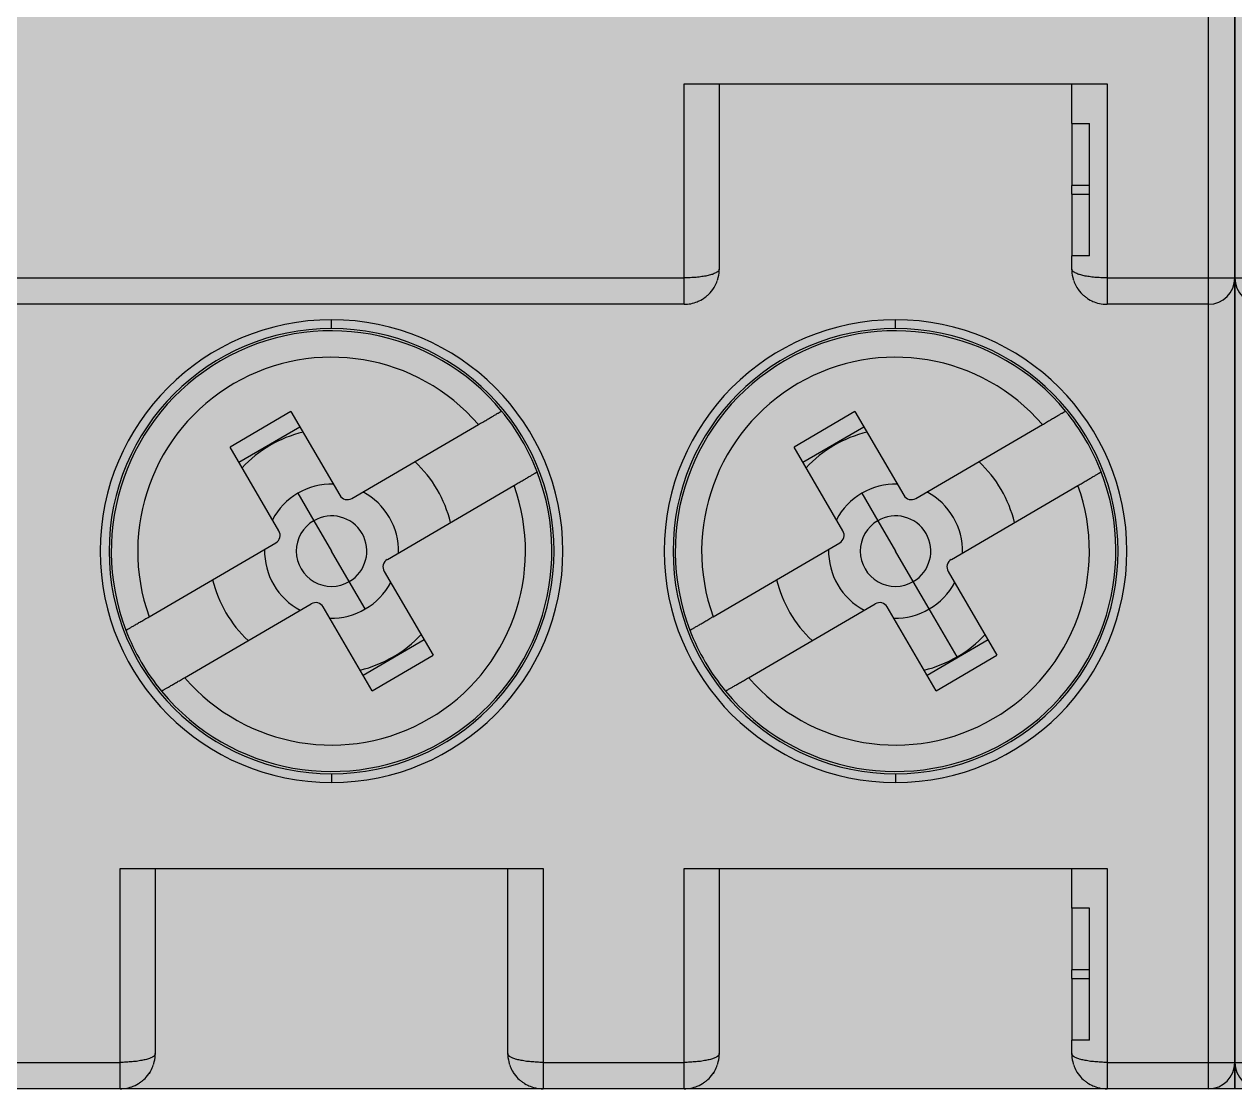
# Model space of a CAD drawing. Extents: x -20 to 2016, y -5898 to 916.
# Drawn here: x 968.92 to 982.65, y 38.16 to 50.24 of the extents above; entities that cross this region are included whole.
import ezdxf

# ---------------------------------------------------------------- set-up
doc = ezdxf.new("R2010")
doc.units = 0
doc.layers.add('MAIN-1', color=7, linetype='Continuous')
doc.layers.add('SYMS', color=7, linetype='Continuous')

msp = doc.modelspace()

# ---------------------------------------------------------------- hatches: boundary and pattern name
at = {"layer": 'SYMS', "true_color": 0x636466}
h = msp.add_hatch(color=251, dxfattribs=at)
h.dxf.hatch_style = 1
h.paths.add_polyline_path([(955.755, 38.159), (982.655, 38.159), (982.655, 117.159), (955.755, 117.159)])
h = msp.add_hatch(color=251, dxfattribs=at)
h.dxf.hatch_style = 1
h.paths.add_polyline_path([(982.655, 38.159), (1009.555, 38.159), (1009.555, 117.159), (982.655, 117.159)])

# ---------------------------------------------------------------- linework, layer by layer
at = {"layer": 'MAIN-1'}
for p, q in [((982.355, 47.359), (982.355, 56.959)), ((982.655, 56.959), (982.655, 47.359)), ((982.655, 47.359), (982.655, 56.959)), ((976.405, 47.359), (976.405, 49.559)), ((976.405, 49.559), (981.205, 49.559)), ((976.805, 49.559), (976.805, 47.459)), ((980.805, 49.109), (980.805, 49.559)), ((981.205, 49.559), (981.205, 47.359)), ((980.805, 49.109), (980.805, 48.409)), ((980.805, 49.109), (981.005, 49.109)), ((981.005, 47.609), (981.005, 49.109)), ((980.805, 48.309), (980.805, 48.409)), ((981.005, 48.409), (980.805, 48.409)), ((980.805, 48.309), (980.805, 47.609)), ((980.805, 48.309), (981.005, 48.309)), ((980.805, 47.459), (980.805, 47.609)), ((981.005, 47.609), (980.805, 47.609)), ((976.715, 47.396), (976.704, 47.392)), ((976.726, 47.399), (976.715, 47.396)), ((976.737, 47.403), (976.726, 47.399)), ((976.746, 47.407), (976.737, 47.403)), ((976.755, 47.411), (976.746, 47.407)), ((976.764, 47.415), (976.755, 47.411)), ((976.771, 47.419), (976.764, 47.415)), ((976.778, 47.423), (976.771, 47.419)), ((976.784, 47.427), (976.778, 47.423)), ((976.79, 47.432), (976.784, 47.427)), ((976.794, 47.436), (976.79, 47.432)), ((976.798, 47.44), (976.794, 47.436)), ((976.801, 47.445), (976.798, 47.44)), ((976.798, 47.388), (976.802, 47.413)), ((976.803, 47.449), (976.801, 47.445)), ((976.802, 47.413), (976.804, 47.438)), ((976.804, 47.454), (976.803, 47.449)), ((976.805, 47.459), (976.804, 47.454)), ((976.804, 47.438), (976.805, 47.459)), ((980.805, 47.454), (980.805, 47.459)), ((980.805, 47.459), (980.805, 47.438)), ((980.806, 47.449), (980.805, 47.454)), ((980.805, 47.438), (980.807, 47.413)), ((980.808, 47.445), (980.806, 47.449)), ((980.807, 47.413), (980.811, 47.388)), ((980.811, 47.44), (980.808, 47.445)), ((980.815, 47.436), (980.811, 47.44)), ((980.819, 47.432), (980.815, 47.436)), ((980.825, 47.427), (980.819, 47.432)), ((980.831, 47.423), (980.825, 47.427)), ((980.838, 47.419), (980.831, 47.423)), ((980.845, 47.415), (980.838, 47.419)), ((980.854, 47.411), (980.845, 47.415)), ((980.863, 47.407), (980.854, 47.411)), ((980.872, 47.403), (980.863, 47.407)), ((980.883, 47.399), (980.872, 47.403)), ((980.894, 47.396), (980.883, 47.399)), ((980.906, 47.392), (980.894, 47.396)), ((962.005, 47.359), (976.405, 47.359)), ((976.405, 47.059), (976.405, 47.359)), ((976.422, 47.359), (976.405, 47.359)), ((976.44, 47.359), (976.422, 47.359)), ((976.457, 47.36), (976.44, 47.359)), ((976.475, 47.361), (976.457, 47.36)), ((976.492, 47.362), (976.475, 47.361)), ((976.509, 47.363), (976.492, 47.362)), ((976.526, 47.364), (976.509, 47.363)), ((976.543, 47.365), (976.526, 47.364)), ((976.559, 47.367), (976.543, 47.365)), ((976.576, 47.368), (976.559, 47.367)), ((976.592, 47.37), (976.576, 47.368)), ((976.607, 47.373), (976.592, 47.37)), ((976.622, 47.375), (976.607, 47.373)), ((976.637, 47.378), (976.622, 47.375)), ((976.651, 47.38), (976.637, 47.378)), ((976.665, 47.383), (976.651, 47.38)), ((976.679, 47.386), (976.665, 47.383)), ((976.691, 47.389), (976.679, 47.386)), ((976.704, 47.392), (976.691, 47.389)), ((976.745, 47.249), (976.754, 47.264)), ((976.754, 47.264), (976.762, 47.279)), ((976.762, 47.279), (976.769, 47.295)), ((976.769, 47.295), (976.776, 47.311)), ((976.776, 47.311), (976.782, 47.327)), ((976.784, 47.333), (976.788, 47.344)), ((976.788, 47.344), (976.793, 47.364)), ((976.793, 47.364), (976.798, 47.388)), ((980.811, 47.388), (980.816, 47.364)), ((980.816, 47.364), (980.821, 47.344)), ((980.821, 47.344), (980.825, 47.333)), ((980.827, 47.327), (980.833, 47.311)), ((980.833, 47.311), (980.84, 47.295)), ((980.84, 47.295), (980.847, 47.279)), ((980.847, 47.279), (980.856, 47.264)), ((980.856, 47.264), (980.864, 47.249)), ((980.918, 47.389), (980.906, 47.392)), ((980.931, 47.386), (980.918, 47.389)), ((980.944, 47.383), (980.931, 47.386)), ((980.958, 47.38), (980.944, 47.383)), ((980.972, 47.378), (980.958, 47.38)), ((980.987, 47.375), (980.972, 47.378)), ((981.002, 47.373), (980.987, 47.375)), ((981.018, 47.37), (981.002, 47.373)), ((981.034, 47.368), (981.018, 47.37)), ((981.05, 47.367), (981.034, 47.368)), ((981.066, 47.365), (981.05, 47.367)), ((981.083, 47.364), (981.066, 47.365)), ((981.1, 47.363), (981.083, 47.364)), ((981.117, 47.362), (981.1, 47.363)), ((981.134, 47.361), (981.117, 47.362)), ((981.152, 47.36), (981.134, 47.361)), ((981.169, 47.359), (981.152, 47.36)), ((981.187, 47.359), (981.169, 47.359)), ((981.205, 47.359), (981.187, 47.359)), ((981.205, 47.359), (982.355, 47.359)), ((981.205, 47.359), (981.205, 47.059)), ((982.355, 47.059), (982.355, 47.359)), ((982.355, 47.359), (982.655, 47.359)), ((982.655, 47.359), (982.655, 38.459)), ((982.655, 38.459), (982.655, 47.359)), ((982.655, 47.359), (982.955, 47.359)), ((976.615, 47.119), (976.624, 47.125)), ((976.624, 47.125), (976.631, 47.129)), ((976.631, 47.129), (976.639, 47.135)), ((976.639, 47.135), (976.646, 47.14)), ((976.646, 47.14), (976.654, 47.146)), ((976.654, 47.146), (976.661, 47.152)), ((976.661, 47.152), (976.668, 47.158)), ((976.668, 47.158), (976.675, 47.164)), ((976.675, 47.164), (976.689, 47.177)), ((976.689, 47.177), (976.702, 47.191)), ((976.702, 47.191), (976.716, 47.208)), ((976.716, 47.208), (976.731, 47.228)), ((976.731, 47.228), (976.741, 47.243)), ((976.735, 47.234), (976.745, 47.249)), ((976.741, 47.243), (976.735, 47.234)), ((980.864, 47.249), (980.874, 47.234)), ((980.874, 47.234), (980.868, 47.243)), ((980.868, 47.243), (980.878, 47.228)), ((980.878, 47.228), (980.894, 47.208)), ((980.894, 47.208), (980.907, 47.191)), ((980.907, 47.191), (980.92, 47.177)), ((980.92, 47.177), (980.934, 47.164)), ((980.934, 47.164), (980.941, 47.158)), ((980.941, 47.158), (980.948, 47.152)), ((980.948, 47.152), (980.956, 47.146)), ((980.956, 47.146), (980.963, 47.14)), ((980.963, 47.14), (980.97, 47.135)), ((980.97, 47.135), (980.978, 47.129)), ((980.978, 47.129), (980.985, 47.125)), ((980.985, 47.125), (980.994, 47.119)), ((976.405, 47.059), (962.005, 47.059)), ((976.405, 47.059), (976.424, 47.059)), ((976.424, 47.059), (976.443, 47.061)), ((976.443, 47.061), (976.462, 47.063)), ((976.462, 47.063), (976.481, 47.066)), ((976.481, 47.066), (976.5, 47.071)), ((976.5, 47.071), (976.519, 47.076)), ((976.519, 47.076), (976.537, 47.082)), ((976.537, 47.082), (976.555, 47.088)), ((976.555, 47.088), (976.566, 47.093)), ((976.566, 47.093), (976.578, 47.098)), ((976.578, 47.098), (976.596, 47.108)), ((976.596, 47.108), (976.615, 47.119)), ((980.994, 47.119), (981.013, 47.108)), ((981.013, 47.108), (981.031, 47.099)), ((981.031, 47.099), (981.044, 47.092)), ((981.044, 47.092), (981.057, 47.087)), ((981.057, 47.087), (981.077, 47.08)), ((981.077, 47.08), (981.098, 47.073)), ((981.098, 47.073), (981.119, 47.068)), ((981.119, 47.068), (981.14, 47.064)), ((981.14, 47.064), (981.161, 47.061)), ((981.161, 47.061), (981.183, 47.06)), ((981.183, 47.06), (981.205, 47.059)), ((982.355, 47.059), (981.205, 47.059)), ((982.355, 38.459), (982.355, 47.059)), ((972.405, 46.784), (972.405, 46.884)), ((978.805, 46.784), (978.805, 46.884)), ((971.944, 45.843), (971.253, 45.44)), ((971.944, 45.843), (972.498, 44.892)), ((974.154, 45.742), (974.165, 45.749)), ((974.165, 45.749), (974.176, 45.755)), ((974.176, 45.755), (974.187, 45.761)), ((974.187, 45.761), (974.197, 45.768)), ((974.197, 45.768), (974.207, 45.774)), ((974.207, 45.774), (974.217, 45.779)), ((974.217, 45.779), (974.227, 45.785)), ((974.227, 45.785), (974.237, 45.791)), ((974.237, 45.791), (974.246, 45.796)), ((974.246, 45.796), (974.254, 45.801)), ((974.254, 45.801), (974.263, 45.806)), ((974.263, 45.806), (974.271, 45.81)), ((974.271, 45.81), (974.278, 45.815)), ((974.278, 45.815), (974.285, 45.819)), ((974.285, 45.819), (974.292, 45.823)), ((974.292, 45.823), (974.298, 45.826)), ((974.298, 45.826), (974.304, 45.83)), ((974.304, 45.83), (974.309, 45.833)), ((974.309, 45.833), (974.314, 45.836)), ((974.314, 45.836), (974.318, 45.838)), ((974.318, 45.838), (974.322, 45.84)), ((974.322, 45.84), (974.325, 45.842)), ((974.325, 45.842), (974.328, 45.844)), ((974.328, 45.844), (974.331, 45.845)), ((974.331, 45.845), (974.332, 45.846)), ((974.332, 45.846), (974.334, 45.847)), ((974.334, 45.847), (974.334, 45.848)), ((974.334, 45.848), (974.335, 45.848)), ((978.344, 45.843), (977.653, 45.44)), ((978.344, 45.843), (978.898, 44.892)), ((980.554, 45.742), (980.565, 45.749)), ((980.565, 45.749), (980.576, 45.755)), ((980.576, 45.755), (980.587, 45.762)), ((980.587, 45.762), (980.597, 45.768)), ((980.597, 45.768), (980.608, 45.774)), ((980.608, 45.774), (980.618, 45.78)), ((980.618, 45.78), (980.627, 45.785)), ((980.627, 45.785), (980.637, 45.791)), ((980.637, 45.791), (980.646, 45.796)), ((980.646, 45.796), (980.654, 45.801)), ((980.654, 45.801), (980.663, 45.806)), ((980.663, 45.806), (980.671, 45.81)), ((980.671, 45.81), (980.678, 45.815)), ((980.678, 45.815), (980.685, 45.819)), ((980.685, 45.819), (980.692, 45.823)), ((980.692, 45.823), (980.698, 45.826)), ((980.698, 45.826), (980.704, 45.83)), ((980.704, 45.83), (980.709, 45.833)), ((980.709, 45.833), (980.714, 45.836)), ((980.714, 45.836), (980.718, 45.838)), ((980.718, 45.838), (980.722, 45.84)), ((980.722, 45.84), (980.725, 45.842)), ((980.725, 45.842), (980.728, 45.844)), ((980.728, 45.844), (980.731, 45.845)), ((980.731, 45.845), (980.732, 45.846)), ((980.732, 45.846), (980.734, 45.847)), ((980.734, 45.847), (980.734, 45.848)), ((980.734, 45.848), (980.735, 45.848)), ((971.354, 45.267), (972.045, 45.67)), ((972.635, 44.856), (974.072, 45.694)), ((974.072, 45.694), (974.084, 45.702)), ((974.084, 45.702), (974.096, 45.709)), ((974.096, 45.709), (974.108, 45.716)), ((974.108, 45.716), (974.12, 45.723)), ((974.12, 45.723), (974.132, 45.729)), ((974.132, 45.729), (974.143, 45.736)), ((974.143, 45.736), (974.154, 45.742)), ((977.754, 45.267), (978.445, 45.67)), ((979.035, 44.856), (980.472, 45.694)), ((980.472, 45.694), (980.484, 45.701)), ((980.484, 45.701), (980.496, 45.708)), ((980.496, 45.708), (980.507, 45.715)), ((980.507, 45.715), (980.519, 45.722)), ((980.519, 45.722), (980.531, 45.729)), ((980.531, 45.729), (980.542, 45.736)), ((980.542, 45.736), (980.554, 45.742)), ((971.807, 44.489), (971.253, 45.44)), ((978.207, 44.489), (977.653, 45.44)), ((974.568, 45.058), (974.579, 45.064)), ((974.579, 45.064), (974.59, 45.07)), ((974.59, 45.07), (974.6, 45.077)), ((974.6, 45.077), (974.61, 45.082)), ((974.61, 45.082), (974.62, 45.088)), ((974.62, 45.088), (974.63, 45.094)), ((974.63, 45.094), (974.64, 45.1)), ((974.64, 45.1), (974.649, 45.105)), ((974.649, 45.105), (974.657, 45.11)), ((974.657, 45.11), (974.666, 45.115)), ((974.666, 45.115), (974.674, 45.119)), ((974.674, 45.119), (974.681, 45.124)), ((974.681, 45.124), (974.688, 45.128)), ((974.688, 45.128), (974.695, 45.132)), ((974.695, 45.132), (974.701, 45.135)), ((974.701, 45.135), (974.707, 45.139)), ((974.707, 45.139), (974.712, 45.142)), ((974.712, 45.142), (974.717, 45.145)), ((974.717, 45.145), (974.721, 45.147)), ((974.721, 45.147), (974.725, 45.149)), ((974.725, 45.149), (974.728, 45.151)), ((974.728, 45.151), (974.731, 45.153)), ((974.731, 45.153), (974.734, 45.154)), ((974.734, 45.154), (974.735, 45.155)), ((974.735, 45.155), (974.737, 45.156)), ((974.737, 45.156), (974.738, 45.157)), ((974.738, 45.157), (974.738, 45.157)), ((980.968, 45.058), (980.979, 45.064)), ((980.979, 45.064), (980.99, 45.071)), ((980.99, 45.071), (981, 45.077)), ((981, 45.077), (981.011, 45.083)), ((981.011, 45.083), (981.021, 45.088)), ((981.021, 45.088), (981.03, 45.094)), ((981.03, 45.094), (981.04, 45.1)), ((981.04, 45.1), (981.049, 45.105)), ((981.049, 45.105), (981.057, 45.11)), ((981.057, 45.11), (981.066, 45.115)), ((981.066, 45.115), (981.074, 45.119)), ((981.074, 45.119), (981.081, 45.124)), ((981.081, 45.124), (981.088, 45.128)), ((981.088, 45.128), (981.095, 45.132)), ((981.095, 45.132), (981.101, 45.135)), ((981.101, 45.135), (981.107, 45.139)), ((981.107, 45.139), (981.112, 45.142)), ((981.112, 45.142), (981.117, 45.145)), ((981.117, 45.145), (981.121, 45.147)), ((981.121, 45.147), (981.125, 45.149)), ((981.125, 45.149), (981.128, 45.151)), ((981.128, 45.151), (981.131, 45.153)), ((981.131, 45.153), (981.134, 45.154)), ((981.134, 45.154), (981.135, 45.155)), ((981.135, 45.155), (981.137, 45.156)), ((981.137, 45.156), (981.138, 45.157)), ((981.138, 45.157), (981.138, 45.157)), ((973.038, 44.165), (974.475, 45.003)), ((974.475, 45.003), (974.487, 45.011)), ((974.487, 45.011), (974.499, 45.018)), ((974.499, 45.018), (974.511, 45.025)), ((974.511, 45.025), (974.523, 45.032)), ((974.523, 45.032), (974.535, 45.038)), ((974.535, 45.038), (974.546, 45.045)), ((974.546, 45.045), (974.557, 45.051)), ((974.557, 45.051), (974.568, 45.058)), ((979.438, 44.165), (980.875, 45.003)), ((980.875, 45.003), (980.887, 45.01)), ((980.887, 45.01), (980.899, 45.017)), ((980.899, 45.017), (980.911, 45.024)), ((980.911, 45.024), (980.922, 45.031)), ((980.922, 45.031), (980.934, 45.038)), ((980.934, 45.038), (980.945, 45.045)), ((980.945, 45.045), (980.957, 45.051)), ((980.957, 45.051), (980.968, 45.058)), ((972.022, 44.915), (972.203, 44.604)), ((978.422, 44.915), (978.603, 44.604)), ((972.203, 44.604), (972.405, 44.259)), ((978.603, 44.604), (978.805, 44.259)), ((970.334, 43.515), (971.771, 44.353)), ((972.606, 43.913), (972.405, 44.259)), ((976.734, 43.515), (978.171, 44.353)), ((979.006, 43.913), (978.805, 44.259)), ((973.002, 44.029), (973.556, 43.078)), ((979.402, 44.029), (979.956, 43.078)), ((972.787, 43.603), (972.606, 43.913)), ((979.187, 43.603), (979.006, 43.913)), ((970.737, 42.823), (972.174, 43.662)), ((972.865, 42.675), (972.311, 43.626)), ((977.137, 42.823), (978.574, 43.662)), ((979.265, 42.675), (978.711, 43.626)), ((979.504, 43.06), (979.187, 43.603)), ((970.152, 43.408), (970.161, 43.413)), ((970.161, 43.413), (970.17, 43.418)), ((970.17, 43.418), (970.179, 43.424)), ((970.179, 43.424), (970.189, 43.43)), ((970.189, 43.43), (970.199, 43.435)), ((970.199, 43.435), (970.209, 43.441)), ((970.209, 43.441), (970.219, 43.448)), ((970.219, 43.448), (970.23, 43.454)), ((970.23, 43.454), (970.241, 43.46)), ((970.241, 43.46), (970.252, 43.466)), ((970.252, 43.466), (970.263, 43.473)), ((970.263, 43.473), (970.275, 43.48)), ((970.275, 43.48), (970.286, 43.486)), ((970.286, 43.486), (970.298, 43.493)), ((970.298, 43.493), (970.31, 43.5)), ((970.31, 43.5), (970.322, 43.507)), ((970.322, 43.507), (970.334, 43.515)), ((976.552, 43.408), (976.56, 43.413)), ((976.56, 43.413), (976.569, 43.418)), ((976.569, 43.418), (976.579, 43.424)), ((976.579, 43.424), (976.589, 43.429)), ((976.589, 43.429), (976.599, 43.435)), ((976.599, 43.435), (976.609, 43.441)), ((976.609, 43.441), (976.619, 43.447)), ((976.619, 43.447), (976.63, 43.454)), ((976.63, 43.454), (976.641, 43.46)), ((976.641, 43.46), (976.652, 43.467)), ((976.652, 43.467), (976.664, 43.473)), ((976.664, 43.473), (976.675, 43.48)), ((976.675, 43.48), (976.687, 43.487)), ((976.687, 43.487), (976.699, 43.494)), ((976.699, 43.494), (976.711, 43.501)), ((976.711, 43.501), (976.722, 43.508)), ((976.722, 43.508), (976.734, 43.515)), ((970.071, 43.361), (970.072, 43.361)), ((970.072, 43.362), (970.074, 43.363)), ((970.072, 43.361), (970.072, 43.362)), ((970.074, 43.363), (970.076, 43.364)), ((970.076, 43.364), (970.078, 43.365)), ((970.078, 43.365), (970.081, 43.367)), ((970.081, 43.367), (970.084, 43.369)), ((970.084, 43.369), (970.088, 43.371)), ((970.088, 43.371), (970.092, 43.373)), ((970.092, 43.373), (970.097, 43.376)), ((970.097, 43.376), (970.102, 43.379)), ((970.102, 43.379), (970.108, 43.383)), ((970.108, 43.383), (970.114, 43.386)), ((970.114, 43.386), (970.121, 43.39)), ((970.121, 43.39), (970.128, 43.394)), ((970.128, 43.394), (970.136, 43.399)), ((970.136, 43.399), (970.143, 43.403)), ((970.143, 43.403), (970.152, 43.408)), ((976.471, 43.361), (976.472, 43.361)), ((976.472, 43.362), (976.474, 43.363)), ((976.472, 43.361), (976.472, 43.362)), ((976.474, 43.363), (976.476, 43.364)), ((976.476, 43.364), (976.478, 43.365)), ((976.478, 43.365), (976.481, 43.367)), ((976.481, 43.367), (976.484, 43.369)), ((976.484, 43.369), (976.488, 43.371)), ((976.488, 43.371), (976.492, 43.373)), ((976.492, 43.373), (976.497, 43.376)), ((976.497, 43.376), (976.502, 43.379)), ((976.502, 43.379), (976.508, 43.383)), ((976.508, 43.383), (976.514, 43.386)), ((976.514, 43.386), (976.521, 43.39)), ((976.521, 43.39), (976.528, 43.394)), ((976.528, 43.394), (976.536, 43.399)), ((976.536, 43.399), (976.543, 43.403)), ((976.543, 43.403), (976.552, 43.408)), ((973.455, 43.251), (972.764, 42.848)), ((979.855, 43.251), (979.164, 42.848)), ((972.865, 42.675), (973.556, 43.078)), ((979.265, 42.675), (979.956, 43.078)), ((970.564, 42.722), (970.573, 42.727)), ((970.573, 42.727), (970.582, 42.733)), ((970.582, 42.733), (970.592, 42.739)), ((970.592, 42.739), (970.602, 42.744)), ((970.602, 42.744), (970.612, 42.75)), ((970.612, 42.75), (970.623, 42.756)), ((970.623, 42.756), (970.633, 42.763)), ((970.633, 42.763), (970.644, 42.769)), ((970.644, 42.769), (970.655, 42.775)), ((970.655, 42.775), (970.666, 42.782)), ((970.666, 42.782), (970.678, 42.789)), ((970.678, 42.789), (970.689, 42.795)), ((970.689, 42.795), (970.701, 42.802)), ((970.701, 42.802), (970.713, 42.809)), ((970.713, 42.809), (970.725, 42.816)), ((970.725, 42.816), (970.737, 42.823)), ((976.963, 42.722), (976.973, 42.727)), ((976.973, 42.727), (976.982, 42.733)), ((976.982, 42.733), (976.992, 42.738)), ((976.992, 42.738), (977.002, 42.744)), ((977.002, 42.744), (977.012, 42.75)), ((977.012, 42.75), (977.022, 42.756)), ((977.022, 42.756), (977.033, 42.763)), ((977.033, 42.763), (977.044, 42.769)), ((977.044, 42.769), (977.055, 42.776)), ((977.055, 42.776), (977.067, 42.782)), ((977.067, 42.782), (977.078, 42.789)), ((977.078, 42.789), (977.09, 42.796)), ((977.09, 42.796), (977.102, 42.803)), ((977.102, 42.803), (977.114, 42.81)), ((977.114, 42.81), (977.125, 42.817)), ((977.125, 42.817), (977.137, 42.823)), ((970.474, 42.67), (970.475, 42.67)), ((970.475, 42.67), (970.476, 42.671)), ((970.476, 42.671), (970.477, 42.671)), ((970.477, 42.671), (970.479, 42.673)), ((970.479, 42.673), (970.481, 42.674)), ((970.481, 42.674), (970.484, 42.676)), ((970.484, 42.676), (970.487, 42.677)), ((970.487, 42.677), (970.491, 42.68)), ((970.491, 42.68), (970.495, 42.682)), ((970.495, 42.682), (970.5, 42.685)), ((970.5, 42.685), (970.505, 42.688)), ((970.505, 42.688), (970.511, 42.691)), ((970.511, 42.691), (970.517, 42.695)), ((970.517, 42.695), (970.524, 42.699)), ((970.524, 42.699), (970.531, 42.703)), ((970.531, 42.703), (970.539, 42.707)), ((970.539, 42.707), (970.547, 42.712)), ((970.547, 42.712), (970.555, 42.717)), ((970.555, 42.717), (970.564, 42.722)), ((976.874, 42.67), (976.875, 42.67)), ((976.875, 42.67), (976.875, 42.671)), ((976.875, 42.671), (976.877, 42.671)), ((976.877, 42.671), (976.879, 42.673)), ((976.879, 42.673), (976.881, 42.674)), ((976.881, 42.674), (976.884, 42.676)), ((976.884, 42.676), (976.887, 42.677)), ((976.887, 42.677), (976.891, 42.68)), ((976.891, 42.68), (976.895, 42.682)), ((976.895, 42.682), (976.9, 42.685)), ((976.9, 42.685), (976.905, 42.688)), ((976.905, 42.688), (976.911, 42.692)), ((976.911, 42.692), (976.917, 42.695)), ((976.917, 42.695), (976.924, 42.699)), ((976.924, 42.699), (976.931, 42.703)), ((976.931, 42.703), (976.939, 42.708)), ((976.939, 42.708), (976.947, 42.712)), ((976.947, 42.712), (976.955, 42.717)), ((976.955, 42.717), (976.963, 42.722)), ((972.405, 41.734), (972.405, 41.634)), ((978.805, 41.734), (978.805, 41.634)), ((970.005, 38.459), (970.005, 40.659)), ((970.005, 40.659), (974.805, 40.659)), ((970.405, 40.659), (970.405, 38.559)), ((974.405, 38.559), (974.405, 40.659)), ((974.805, 40.659), (974.805, 38.459)), ((976.405, 38.459), (976.405, 40.659)), ((976.405, 40.659), (981.205, 40.659)), ((976.805, 40.659), (976.805, 38.559)), ((980.805, 40.209), (980.805, 40.659)), ((981.205, 40.659), (981.205, 38.459)), ((980.805, 40.209), (980.805, 39.509)), ((981.005, 40.209), (980.805, 40.209)), ((981.005, 38.709), (981.005, 40.209)), ((980.805, 39.409), (980.805, 39.509)), ((981.005, 39.509), (980.805, 39.509)), ((980.805, 39.409), (980.805, 38.709)), ((980.805, 39.409), (981.005, 39.409)), ((980.805, 38.559), (980.805, 38.709)), ((981.005, 38.709), (980.805, 38.709)), ((970.143, 38.465), (970.126, 38.464)), ((970.159, 38.467), (970.143, 38.465)), ((970.176, 38.468), (970.159, 38.467)), ((970.192, 38.47), (970.176, 38.468)), ((970.207, 38.473), (970.192, 38.47)), ((970.222, 38.475), (970.207, 38.473)), ((970.237, 38.478), (970.222, 38.475)), ((970.251, 38.48), (970.237, 38.478)), ((970.265, 38.483), (970.251, 38.48)), ((970.279, 38.486), (970.265, 38.483)), ((970.291, 38.489), (970.279, 38.486)), ((970.304, 38.492), (970.291, 38.489)), ((970.315, 38.496), (970.304, 38.492)), ((970.326, 38.499), (970.315, 38.496)), ((970.337, 38.503), (970.326, 38.499)), ((970.346, 38.507), (970.337, 38.503)), ((970.355, 38.511), (970.346, 38.507)), ((970.364, 38.515), (970.355, 38.511)), ((970.371, 38.519), (970.364, 38.515)), ((970.378, 38.523), (970.371, 38.519)), ((970.384, 38.527), (970.378, 38.523)), ((970.39, 38.532), (970.384, 38.527)), ((970.394, 38.536), (970.39, 38.532)), ((970.393, 38.464), (970.398, 38.488)), ((970.398, 38.54), (970.394, 38.536)), ((970.401, 38.545), (970.398, 38.54)), ((970.398, 38.488), (970.402, 38.513)), ((970.403, 38.549), (970.401, 38.545)), ((970.402, 38.513), (970.404, 38.538)), ((970.404, 38.554), (970.403, 38.549)), ((970.405, 38.559), (970.404, 38.554)), ((970.404, 38.538), (970.405, 38.559)), ((974.405, 38.554), (974.405, 38.559)), ((974.405, 38.559), (974.405, 38.538)), ((974.406, 38.549), (974.405, 38.554)), ((974.405, 38.538), (974.407, 38.513)), ((974.408, 38.545), (974.406, 38.549)), ((974.407, 38.513), (974.411, 38.488)), ((974.411, 38.54), (974.408, 38.545)), ((974.415, 38.536), (974.411, 38.54)), ((974.411, 38.488), (974.416, 38.464)), ((974.419, 38.532), (974.415, 38.536)), ((974.425, 38.527), (974.419, 38.532)), ((974.431, 38.523), (974.425, 38.527)), ((974.438, 38.519), (974.431, 38.523)), ((974.445, 38.515), (974.438, 38.519)), ((974.454, 38.511), (974.445, 38.515)), ((974.463, 38.507), (974.454, 38.511)), ((974.472, 38.503), (974.463, 38.507)), ((974.483, 38.499), (974.472, 38.503)), ((974.494, 38.496), (974.483, 38.499)), ((974.506, 38.492), (974.494, 38.496)), ((974.518, 38.489), (974.506, 38.492)), ((974.531, 38.486), (974.518, 38.489)), ((974.544, 38.483), (974.531, 38.486)), ((974.558, 38.48), (974.544, 38.483)), ((974.572, 38.478), (974.558, 38.48)), ((974.587, 38.475), (974.572, 38.478)), ((974.602, 38.473), (974.587, 38.475)), ((974.618, 38.47), (974.602, 38.473)), ((974.634, 38.468), (974.618, 38.47)), ((974.65, 38.467), (974.634, 38.468)), ((974.666, 38.465), (974.65, 38.467)), ((974.683, 38.464), (974.666, 38.465)), ((976.543, 38.465), (976.526, 38.464)), ((976.559, 38.467), (976.543, 38.465)), ((976.576, 38.468), (976.559, 38.467)), ((976.592, 38.47), (976.576, 38.468)), ((976.607, 38.473), (976.592, 38.47)), ((976.622, 38.475), (976.607, 38.473)), ((976.637, 38.478), (976.622, 38.475)), ((976.651, 38.48), (976.637, 38.478)), ((976.665, 38.483), (976.651, 38.48)), ((976.679, 38.486), (976.665, 38.483)), ((976.691, 38.489), (976.679, 38.486)), ((976.704, 38.492), (976.691, 38.489)), ((976.715, 38.496), (976.704, 38.492)), ((976.726, 38.499), (976.715, 38.496)), ((976.737, 38.503), (976.726, 38.499)), ((976.746, 38.507), (976.737, 38.503)), ((976.755, 38.511), (976.746, 38.507)), ((976.764, 38.515), (976.755, 38.511)), ((976.771, 38.519), (976.764, 38.515)), ((976.778, 38.523), (976.771, 38.519)), ((976.784, 38.527), (976.778, 38.523)), ((976.79, 38.532), (976.784, 38.527)), ((976.794, 38.536), (976.79, 38.532)), ((976.793, 38.464), (976.798, 38.488)), ((976.798, 38.54), (976.794, 38.536)), ((976.801, 38.545), (976.798, 38.54)), ((976.798, 38.488), (976.802, 38.513)), ((976.803, 38.549), (976.801, 38.545)), ((976.802, 38.513), (976.804, 38.538)), ((976.804, 38.554), (976.803, 38.549)), ((976.805, 38.559), (976.804, 38.554)), ((976.804, 38.538), (976.805, 38.559)), ((980.805, 38.554), (980.805, 38.559)), ((980.805, 38.559), (980.805, 38.538)), ((980.806, 38.549), (980.805, 38.554)), ((980.805, 38.538), (980.807, 38.513)), ((980.808, 38.545), (980.806, 38.549)), ((980.807, 38.513), (980.811, 38.488)), ((980.811, 38.54), (980.808, 38.545)), ((980.815, 38.536), (980.811, 38.54)), ((980.811, 38.488), (980.816, 38.464)), ((980.819, 38.532), (980.815, 38.536)), ((980.825, 38.527), (980.819, 38.532)), ((980.831, 38.523), (980.825, 38.527)), ((980.838, 38.519), (980.831, 38.523)), ((980.845, 38.515), (980.838, 38.519)), ((980.854, 38.511), (980.845, 38.515)), ((980.863, 38.507), (980.854, 38.511)), ((980.872, 38.503), (980.863, 38.507)), ((980.883, 38.499), (980.872, 38.503)), ((980.894, 38.496), (980.883, 38.499)), ((980.906, 38.492), (980.894, 38.496)), ((980.918, 38.489), (980.906, 38.492)), ((980.931, 38.486), (980.918, 38.489)), ((980.944, 38.483), (980.931, 38.486)), ((980.958, 38.48), (980.944, 38.483)), ((980.972, 38.478), (980.958, 38.48)), ((980.987, 38.475), (980.972, 38.478)), ((981.002, 38.473), (980.987, 38.475)), ((981.018, 38.47), (981.002, 38.473)), ((981.034, 38.468), (981.018, 38.47)), ((981.05, 38.467), (981.034, 38.468)), ((981.066, 38.465), (981.05, 38.467)), ((981.083, 38.464), (981.066, 38.465)), ((968.405, 38.459), (970.005, 38.459)), ((970.005, 38.159), (970.005, 38.459)), ((970.022, 38.459), (970.005, 38.459)), ((970.04, 38.459), (970.022, 38.459)), ((970.057, 38.46), (970.04, 38.459)), ((970.075, 38.461), (970.057, 38.46)), ((970.092, 38.462), (970.075, 38.461)), ((970.109, 38.463), (970.092, 38.462)), ((970.126, 38.464), (970.109, 38.463)), ((970.316, 38.308), (970.331, 38.328)), ((970.331, 38.328), (970.341, 38.343)), ((970.335, 38.334), (970.345, 38.349)), ((970.341, 38.343), (970.335, 38.334)), ((970.345, 38.349), (970.354, 38.364)), ((970.354, 38.364), (970.362, 38.379)), ((970.362, 38.379), (970.369, 38.395)), ((970.369, 38.395), (970.376, 38.411)), ((970.376, 38.411), (970.382, 38.427)), ((970.384, 38.433), (970.388, 38.444)), ((970.388, 38.444), (970.393, 38.464)), ((974.416, 38.464), (974.421, 38.444)), ((974.421, 38.444), (974.425, 38.433)), ((974.427, 38.427), (974.433, 38.411)), ((974.433, 38.411), (974.44, 38.395)), ((974.44, 38.395), (974.447, 38.379)), ((974.447, 38.379), (974.456, 38.364)), ((974.456, 38.364), (974.464, 38.349)), ((974.464, 38.349), (974.474, 38.334)), ((974.474, 38.334), (974.468, 38.343)), ((974.468, 38.343), (974.478, 38.328)), ((974.478, 38.328), (974.494, 38.308)), ((974.7, 38.463), (974.683, 38.464)), ((974.717, 38.462), (974.7, 38.463)), ((974.734, 38.461), (974.717, 38.462)), ((974.752, 38.46), (974.734, 38.461)), ((974.769, 38.459), (974.752, 38.46)), ((974.787, 38.459), (974.769, 38.459)), ((974.805, 38.459), (974.787, 38.459)), ((974.805, 38.459), (976.405, 38.459)), ((974.805, 38.459), (974.805, 38.159)), ((976.405, 38.159), (976.405, 38.459)), ((976.422, 38.459), (976.405, 38.459)), ((976.44, 38.459), (976.422, 38.459)), ((976.457, 38.46), (976.44, 38.459)), ((976.475, 38.461), (976.457, 38.46)), ((976.492, 38.462), (976.475, 38.461)), ((976.509, 38.463), (976.492, 38.462)), ((976.526, 38.464), (976.509, 38.463)), ((976.716, 38.308), (976.731, 38.328)), ((976.731, 38.328), (976.741, 38.343)), ((976.735, 38.334), (976.745, 38.349)), ((976.741, 38.343), (976.735, 38.334)), ((976.745, 38.349), (976.754, 38.364)), ((976.754, 38.364), (976.762, 38.379)), ((976.762, 38.379), (976.769, 38.395)), ((976.769, 38.395), (976.776, 38.411)), ((976.776, 38.411), (976.782, 38.427)), ((976.784, 38.433), (976.788, 38.444)), ((976.788, 38.444), (976.793, 38.464)), ((980.816, 38.464), (980.821, 38.444)), ((980.821, 38.444), (980.825, 38.433)), ((980.827, 38.427), (980.833, 38.411)), ((980.833, 38.411), (980.84, 38.395)), ((980.84, 38.395), (980.847, 38.379)), ((980.847, 38.379), (980.856, 38.364)), ((980.856, 38.364), (980.864, 38.349)), ((980.864, 38.349), (980.874, 38.334)), ((980.874, 38.334), (980.868, 38.343)), ((980.868, 38.343), (980.878, 38.328)), ((980.878, 38.328), (980.894, 38.308)), ((981.1, 38.463), (981.083, 38.464)), ((981.117, 38.462), (981.1, 38.463)), ((981.134, 38.461), (981.117, 38.462)), ((981.152, 38.46), (981.134, 38.461)), ((981.169, 38.459), (981.152, 38.46)), ((981.187, 38.459), (981.169, 38.459)), ((981.205, 38.459), (981.187, 38.459)), ((981.205, 38.459), (982.355, 38.459)), ((981.205, 38.459), (981.205, 38.159)), ((982.355, 38.159), (982.355, 38.459)), ((982.355, 38.459), (982.655, 38.459)), ((982.655, 38.459), (982.955, 38.459)), ((970.155, 38.188), (970.166, 38.193)), ((970.166, 38.193), (970.178, 38.198)), ((970.178, 38.198), (970.196, 38.208)), ((970.196, 38.208), (970.215, 38.219)), ((970.215, 38.219), (970.224, 38.225)), ((970.224, 38.225), (970.231, 38.229)), ((970.231, 38.229), (970.239, 38.235)), ((970.239, 38.235), (970.246, 38.24)), ((970.246, 38.24), (970.254, 38.246)), ((970.254, 38.246), (970.261, 38.252)), ((970.261, 38.252), (970.268, 38.258)), ((970.268, 38.258), (970.275, 38.264)), ((970.275, 38.264), (970.289, 38.277)), ((970.289, 38.277), (970.302, 38.291)), ((970.302, 38.291), (970.316, 38.308)), ((974.494, 38.308), (974.507, 38.291)), ((974.507, 38.291), (974.52, 38.277)), ((974.52, 38.277), (974.534, 38.264)), ((974.534, 38.264), (974.541, 38.258)), ((974.541, 38.258), (974.548, 38.252)), ((974.548, 38.252), (974.556, 38.246)), ((974.556, 38.246), (974.563, 38.24)), ((974.563, 38.24), (974.57, 38.235)), ((974.57, 38.235), (974.578, 38.229)), ((974.578, 38.229), (974.585, 38.225)), ((974.585, 38.225), (974.594, 38.219)), ((974.594, 38.219), (974.613, 38.208)), ((974.613, 38.208), (974.631, 38.199)), ((974.631, 38.199), (974.644, 38.192)), ((974.644, 38.192), (974.657, 38.187)), ((976.555, 38.188), (976.566, 38.193)), ((976.566, 38.193), (976.578, 38.198)), ((976.578, 38.198), (976.596, 38.208)), ((976.596, 38.208), (976.615, 38.219)), ((976.615, 38.219), (976.624, 38.225)), ((976.624, 38.225), (976.631, 38.229)), ((976.631, 38.229), (976.639, 38.235)), ((976.639, 38.235), (976.646, 38.24)), ((976.646, 38.24), (976.654, 38.246)), ((976.654, 38.246), (976.661, 38.252)), ((976.661, 38.252), (976.668, 38.258)), ((976.668, 38.258), (976.675, 38.264)), ((976.675, 38.264), (976.689, 38.277)), ((976.689, 38.277), (976.702, 38.291)), ((976.702, 38.291), (976.716, 38.308)), ((980.894, 38.308), (980.907, 38.291)), ((980.907, 38.291), (980.92, 38.277)), ((980.92, 38.277), (980.934, 38.264)), ((980.934, 38.264), (980.941, 38.258)), ((980.941, 38.258), (980.948, 38.252)), ((980.948, 38.252), (980.956, 38.246)), ((980.956, 38.246), (980.963, 38.24)), ((980.963, 38.24), (980.97, 38.235)), ((980.97, 38.235), (980.978, 38.229)), ((980.978, 38.229), (980.985, 38.225)), ((980.985, 38.225), (980.994, 38.219)), ((980.994, 38.219), (981.013, 38.208)), ((981.013, 38.208), (981.031, 38.199)), ((981.031, 38.199), (981.044, 38.192)), ((981.044, 38.192), (981.057, 38.187)), ((970.005, 38.159), (968.405, 38.159)), ((974.805, 38.159), (970.005, 38.159)), ((970.005, 38.159), (970.024, 38.159)), ((970.024, 38.159), (970.043, 38.161)), ((970.043, 38.161), (970.062, 38.163)), ((970.062, 38.163), (970.081, 38.166)), ((970.081, 38.166), (970.1, 38.171)), ((970.1, 38.171), (970.119, 38.176)), ((970.119, 38.176), (970.137, 38.182)), ((970.137, 38.182), (970.155, 38.188)), ((974.657, 38.187), (974.677, 38.18)), ((974.677, 38.18), (974.698, 38.173)), ((974.698, 38.173), (974.719, 38.168)), ((974.719, 38.168), (974.74, 38.164)), ((974.74, 38.164), (974.761, 38.161)), ((974.761, 38.161), (974.783, 38.16)), ((974.783, 38.16), (974.805, 38.159)), ((976.405, 38.159), (974.805, 38.159)), ((981.205, 38.159), (976.405, 38.159)), ((976.405, 38.159), (976.424, 38.159)), ((976.424, 38.159), (976.443, 38.161)), ((976.443, 38.161), (976.462, 38.163)), ((976.462, 38.163), (976.481, 38.166)), ((976.481, 38.166), (976.5, 38.171)), ((976.5, 38.171), (976.519, 38.176)), ((976.519, 38.176), (976.537, 38.182)), ((976.537, 38.182), (976.555, 38.188)), ((981.057, 38.187), (981.077, 38.18)), ((981.077, 38.18), (981.098, 38.173)), ((981.098, 38.173), (981.119, 38.168)), ((981.119, 38.168), (981.14, 38.164)), ((981.14, 38.164), (981.161, 38.161)), ((981.161, 38.161), (981.183, 38.16)), ((981.183, 38.16), (981.205, 38.159)), ((982.355, 38.159), (981.205, 38.159))]:
    msp.add_line(p, q, dxfattribs=at)
for centre, radius, start, end in [((982.355, 47.359), 0.3, 270, 0), ((982.955, 47.359), 0.3, 180, 270), ((972.405, 44.259), 2.625, 0, 180), ((978.805, 44.259), 2.625, 0, 180), ((972.405, 44.259), 2.525, 90, 270), ((972.405, 44.259), 2.5, 39.4607, 201.047), ((972.405, 44.259), 2.525, 270, 90), ((978.805, 44.259), 2.525, 90, 270), ((978.805, 44.259), 2.5, 39.4607, 201.047), ((978.805, 44.259), 2.525, 270, 90), ((972.405, 44.259), 2.2, 40.7295, 199.7781), ((978.805, 44.259), 2.2, 40.7295, 199.7781), ((972.405, 44.259), 2.5, 30.2538, 39.4607), ((978.805, 44.259), 2.5, 30.2538, 39.4607), ((972.405, 44.259), 1.388, 103.5005, 120.2538), ((972.405, 44.259), 2.5, 21.0469, 30.2538), ((978.805, 44.259), 1.388, 103.5005, 120.2538), ((978.805, 44.259), 2.5, 21.0469, 30.2538), ((972.405, 44.259), 1.388, 120.2538, 137.0071), ((978.805, 44.259), 1.388, 120.2538, 137.0071), ((972.405, 44.259), 1.388, 13.5006, 47.0071), ((978.805, 44.259), 1.388, 13.5006, 47.0071), ((972.405, 44.259), 2.5, 219.4607, 21.0469), ((978.805, 44.259), 2.5, 219.4607, 21.0469), ((972.405, 44.259), 2.2, 220.7295, 19.7781), ((972.405, 44.259), 0.76, 88.4865, 120.2538), ((972.405, 44.259), 0.76, 358.4865, 62.0212), ((978.805, 44.259), 2.2, 220.7295, 19.7781), ((978.805, 44.259), 0.76, 88.4865, 120.2538), ((978.805, 44.259), 0.76, 358.4865, 62.0212), ((972.405, 44.259), 0.76, 120.2538, 152.0212), ((972.585, 44.943), 0.1, 210.2538, 300.2538), ((978.805, 44.259), 0.76, 120.2538, 152.0212), ((978.985, 44.943), 0.1, 210.2538, 300.2538), ((972.405, 44.259), 0.4, 300.2539, 120.2538), ((978.805, 44.259), 0.4, 300.2539, 120.2538), ((972.405, 44.259), 0.4, 120.2538, 300.2539), ((978.805, 44.259), 0.4, 120.2538, 300.2539), ((971.721, 44.439), 0.1, 300.2538, 30.2538), ((978.121, 44.439), 0.1, 300.2538, 30.2538), ((972.405, 44.259), 2.625, 180, 0), ((972.405, 44.259), 0.76, 178.4865, 242.0212), ((978.805, 44.259), 2.625, 180, 0), ((978.805, 44.259), 0.76, 178.4865, 242.0212), ((973.088, 44.079), 0.1, 120.2538, 210.2538), ((979.488, 44.079), 0.1, 120.2538, 210.2538), ((972.405, 44.259), 1.388, 193.5005, 227.0071), ((972.405, 44.259), 0.76, 300.2539, 332.0212), ((978.805, 44.259), 1.388, 193.5005, 227.0071), ((978.805, 44.259), 0.76, 300.2539, 332.0212), ((972.225, 43.575), 0.1, 30.2538, 120.2538), ((972.405, 44.259), 0.76, 268.4865, 300.2539), ((978.625, 43.575), 0.1, 30.2538, 120.2538), ((978.805, 44.259), 0.76, 268.4865, 300.2539), ((972.405, 44.259), 2.5, 201.047, 210.2538), ((972.405, 44.259), 1.388, 300.2538, 317.0071), ((978.805, 44.259), 2.5, 201.047, 210.2538), ((978.805, 44.259), 1.388, 300.2538, 317.0071), ((972.405, 44.259), 2.5, 210.2538, 219.4607), ((972.405, 44.259), 1.388, 283.5005, 300.2538), ((978.805, 44.259), 2.5, 210.2538, 219.4607), ((978.805, 44.259), 1.388, 283.5005, 300.2538), ((982.355, 38.459), 0.3, 270, 0), ((982.955, 38.459), 0.3, 180, 270)]:
    msp.add_arc(centre, radius, start, end, dxfattribs=at)
at = {"layer": 'SYMS'}
for points in [[(955.755, 117.159), (982.655, 117.159), (982.655, 38.159), (955.755, 38.159)], [(982.655, 117.159), (1009.555, 117.159), (1009.555, 38.159), (982.655, 38.159)]]:
    msp.add_lwpolyline(points, close=True, dxfattribs=at)

doc.saveas('drawing.dxf')
